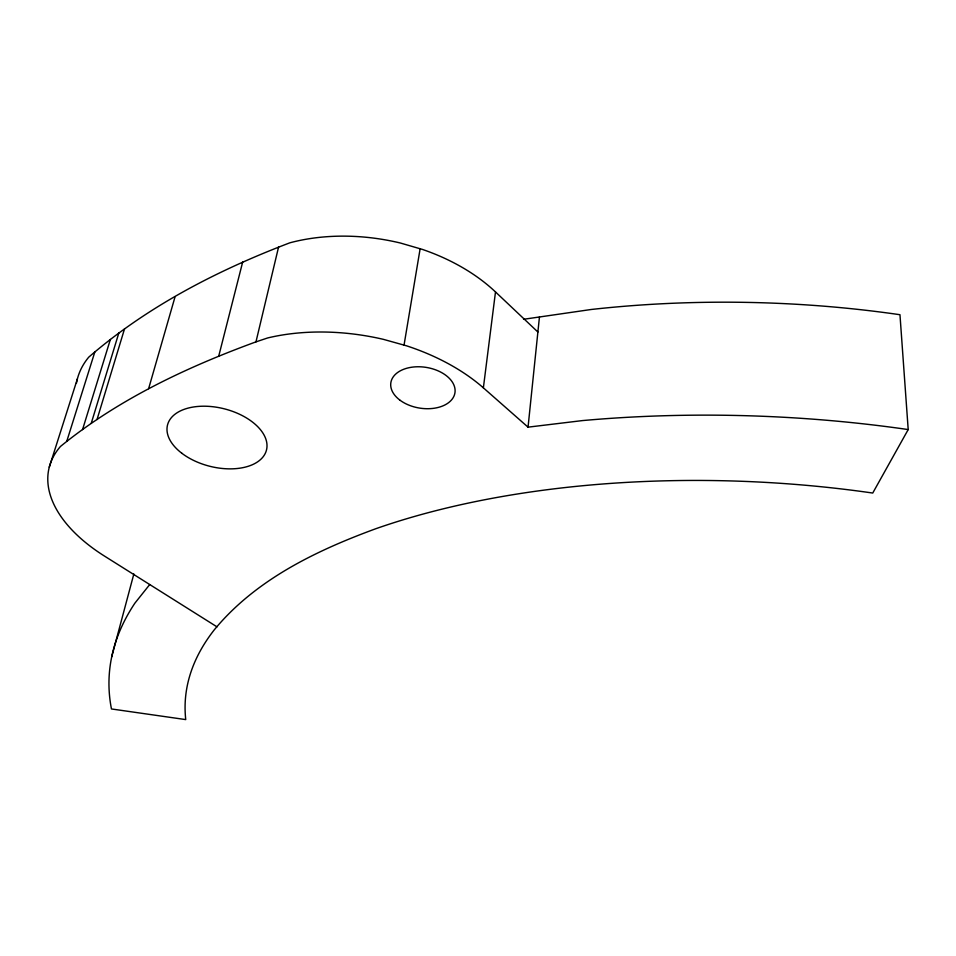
<?xml version="1.0" encoding="UTF-8"?>
<svg xmlns="http://www.w3.org/2000/svg" width="956" height="956" viewBox="0 0 956 956"><rect width="100%" height="100%" fill="white"/><g stroke="black" fill="none" stroke-linecap="round" stroke-linejoin="round"><path stroke-width="1.43" d="M523.541 319.292L591.155 309.493A618.281 306.984 1.6 0 1 899.966 314.715L908.2 429.567A644.571 288.676 2.4 0 0 582.419 420.592L528.047 427.153L539.447 316.986M528.047 427.153L483.377 387.849L495.495 291.939A162.58 105.662 11.1 0 0 422.528 249.456L400.421 243.027A162.58 105.662 11.1 0 0 289.823 242.824C217.609 270.297 147.451 306.386 88.741 357.162A151.753 89.589 14.3 0 0 76.444 383.225M404.041 345.116L420.126 248.763M217.012 626.861L104.562 556.129A157.967 85.741 13.5 0 1 60.515 446.416C118.233 399.417 186.456 367.295 255.969 341.866L278.59 246.971M218.733 356.122L242.669 262.04M111.709 656.844L133.852 573.97M148.622 388.674L175.103 296.635M97.034 419.505L124.531 328.852M91.274 423.209L118.903 332.748M82.551 429.603L110.37 339.464M66.824 441.134L94.943 351.617M49.282 467.173L77.4 378.863M908.2 429.567L872.744 493.045A556.129 246.039 2.6 0 0 375.732 528.752C315.97 550.692 255.67 579.683 214.347 629.741A556.129 246.039 2.6 0 0 185.739 719.593L111.458 708.958A644.571 288.676 2.4 0 1 134.904 603.14L149.733 584.534M255.969 341.866L267.644 337.958A169.81 101.802 10.7 0 1 383.332 339.332L406.563 345.821A169.81 101.802 10.7 0 1 483.377 387.849M495.495 291.939L537.893 332.031M399.644 399.931A32.444 20.614 9 0 0 453.825 396.429A32.444 20.614 9 0 0 415.239 366.853A32.444 20.614 9 0 0 399.644 399.931M181.903 453.311A51.038 29.624 14.2 0 0 265.409 453.072A51.038 29.624 14.2 0 0 203.688 406.204A51.038 29.624 14.2 0 0 181.903 453.311"/></g></svg>
